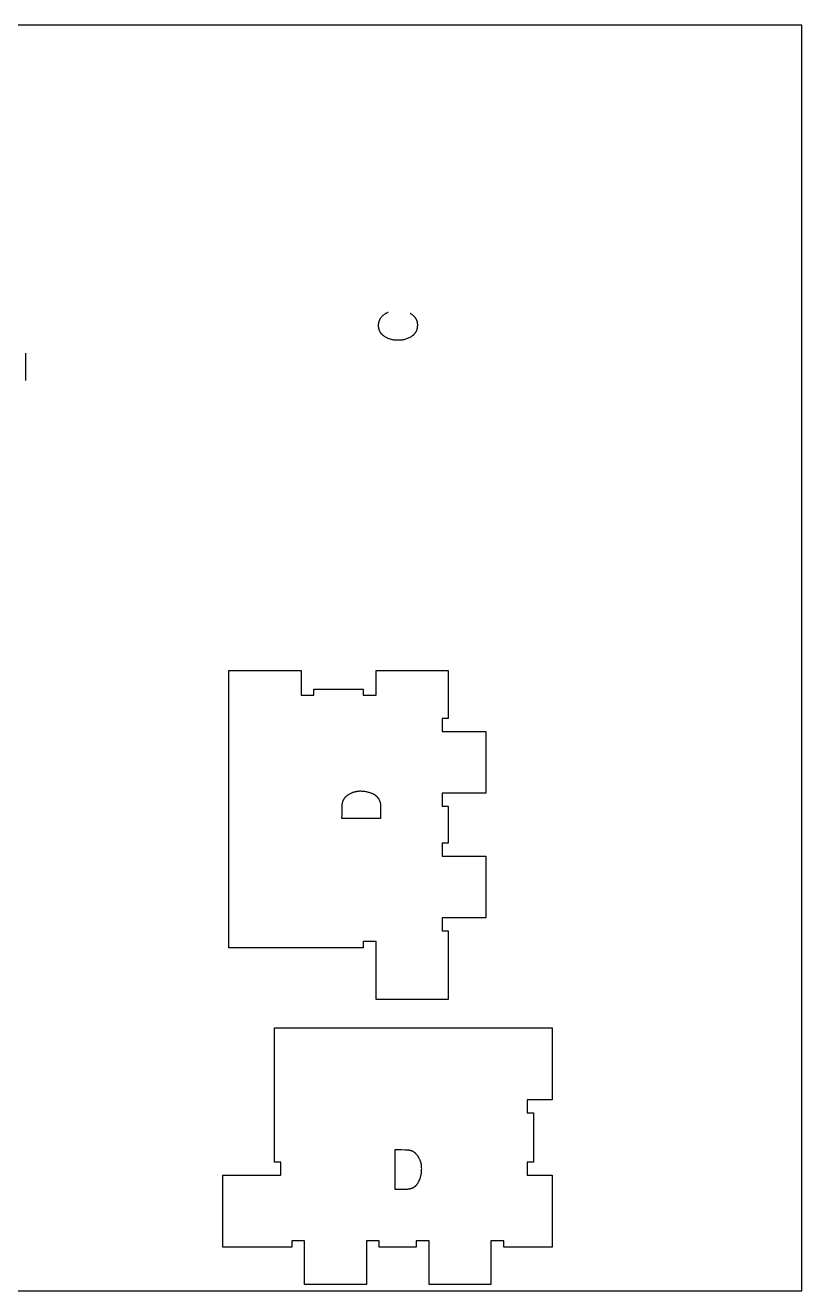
# Model space of a CAD drawing. Header units: millimetres. Extents: x -1220 to 1220, y -1930 to 4220.
# Drawn here: x 472 to 1220, y -610 to 610 of the extents above; entities that cross this region are included whole.
import ezdxf

# ---------------------------------------------------------------- set-up
doc = ezdxf.new("R2010")
doc.units = ezdxf.units.MM
for name, color, linetype in [('0_SHEET_SPRUCEPLY_2440X122', 1, 'CONTINUOUS'), ('1_ANYTOOL_1MMDEEP_LABELS_S', 2, 'CONTINUOUS'), ('4_ANYTOOL_CUTTHROUGH_OUTSI', 5, 'CONTINUOUS')]:
    doc.layers.add(name, color=color, linetype=linetype)

msp = doc.modelspace()

# ---------------------------------------------------------------- linework, layer by layer
at = {"layer": '0_SHEET_SPRUCEPLY_2440X122'}
msp.add_lwpolyline([(-1220, 610), (-1220, -610), (1220, -610), (1220, 610)], close=True, dxfattribs=at)
at = {"layer": '1_ANYTOOL_1MMDEEP_LABELS_S'}
for points in [[(821.4, 333.2), (820.9, 333), (820.4, 332.7), (819.9, 332.5), (819.4, 332.3), (819, 332), (818.5, 331.7), (818.1, 331.5), (817.6, 331.2), (817.2, 330.9), (816.8, 330.6), (816.4, 330.2), (816, 329.9), (815.7, 329.5), (815.3, 329.2), (814.9, 328.8), (814.6, 328.4), (814.3, 328), (814.1, 327.8), (814, 327.6), (813.8, 327.4), (813.7, 327.1), (813.5, 326.9), (813.4, 326.7), (813.3, 326.5), (813.2, 326.3), (813.1, 326), (813, 325.8), (812.8, 325.6), (812.8, 325.4), (812.7, 325.1), (812.6, 324.9), (812.5, 324.6), (812.4, 324.4), (812.3, 324.1), (812.3, 323.9), (812.2, 323.6), (812.2, 323.4), (812.1, 323.1), (812.1, 322.9), (812, 322.6), (812, 322.3), (812, 322.1), (811.9, 321.8), (811.9, 321.5), (811.9, 321.2), (811.9, 321), (811.9, 320.7), (811.9, 320.2), (811.9, 319.8), (811.9, 319.4), (812, 319), (812, 318.6), (812.1, 318.2), (812.2, 317.8), (812.3, 317.4), (812.4, 317), (812.5, 316.6), (812.6, 316.3), (812.7, 315.9), (812.9, 315.5), (813, 315.4), (813, 315.2), (813.1, 315), (813.2, 314.9), (813.3, 314.7), (813.4, 314.5), (813.5, 314.4), (813.6, 314.2), (813.7, 314), (813.8, 313.9), (813.9, 313.7), (814, 313.6), (814.2, 313.3), (814.5, 313), (814.7, 312.7), (815, 312.4), (815.3, 312.1), (815.5, 311.8), (815.8, 311.5), (816.1, 311.3), (816.5, 311), (816.8, 310.8), (817.1, 310.5), (817.5, 310.3), (817.9, 310.1), (818.6, 309.7), (819.4, 309.3), (820.1, 308.9), (820.9, 308.5), (821.7, 308.2), (822.5, 307.9), (823.3, 307.7), (824.1, 307.4), (824.9, 307.2), (825.7, 307.1), (826.6, 306.9), (827.4, 306.8), (828.3, 306.7), (829.1, 306.6), (830, 306.6), (830.9, 306.6), (831.8, 306.6), (832.7, 306.6), (833.5, 306.7), (834.4, 306.8), (835.2, 306.9), (836.1, 307.1), (836.9, 307.2), (837.7, 307.5), (838.5, 307.7), (839.3, 308), (840.1, 308.3), (840.9, 308.6), (841.7, 308.9), (842.5, 309.3), (843.2, 309.7), (844, 310.1), (844.3, 310.4), (844.7, 310.6), (845, 310.9), (845.4, 311.1), (845.7, 311.4), (846, 311.6), (846.3, 311.9), (846.6, 312.2), (846.8, 312.5), (847.1, 312.8), (847.3, 313.1), (847.6, 313.4), (847.7, 313.5), (847.8, 313.7), (847.9, 313.9), (848, 314), (848.1, 314.2), (848.2, 314.4), (848.3, 314.5), (848.4, 314.7), (848.6, 315), (848.8, 315.4), (848.9, 315.8), (849.1, 316.1), (849.2, 316.5), (849.3, 316.9), (849.4, 317.3), (849.5, 317.7), (849.6, 318.1), (849.7, 318.5), (849.7, 318.9), (849.8, 319.3), (849.8, 319.8), (849.9, 320.2), (849.9, 320.7), (849.9, 321.1), (849.9, 321.6), (849.9, 322.1), (849.8, 322.3), (849.8, 322.5), (849.8, 322.8), (849.8, 323), (849.7, 323.2), (849.7, 323.4), (849.6, 323.7), (849.6, 323.9), (849.6, 324.1), (849.5, 324.3), (849.4, 324.5), (849.4, 324.7), (849.3, 324.9), (849.2, 325.1), (849.2, 325.3), (849.1, 325.5), (849, 325.7), (848.9, 325.9), (848.8, 326.1), (848.7, 326.3), (848.6, 326.5), (848.5, 326.7), (848.4, 326.9), (848.3, 327), (848.2, 327.2), (848.1, 327.4), (848, 327.6), (847.8, 327.7), (847.6, 328.1), (847.3, 328.4), (847, 328.7), (846.7, 329), (846.4, 329.3), (846.1, 329.6), (845.8, 329.9), (845.5, 330.2), (845.1, 330.5), (844.8, 330.8), (844.4, 331), (844.1, 331.3), (843.7, 331.6), (843.3, 331.8), (842.9, 332.1), (842.5, 332.3)], [(472.2, 267.6), (472.2, 293.8)]]:
    msp.add_lwpolyline(points, dxfattribs=at)
for points in [[(776.5, -154.4), (814.5, -154.4), (814.4, -143.6), (814.4, -143), (814.4, -142.5), (814.3, -142), (814.3, -141.5), (814.2, -141), (814.1, -140.6), (814.1, -140.1), (814, -139.7), (813.9, -139.2), (813.7, -138.8), (813.6, -138.4), (813.5, -138), (813.3, -137.6), (813.2, -137.4), (813.1, -137.2), (813, -137), (813, -136.8), (812.9, -136.6), (812.8, -136.4), (812.7, -136.2), (812.6, -136.1), (812.5, -135.9), (812.3, -135.7), (812.2, -135.5), (812.1, -135.4), (812, -135.2), (811.9, -135), (811.7, -134.9), (811.6, -134.7), (811.5, -134.5), (811.4, -134.4), (811.2, -134.2), (811.1, -134.1), (810.9, -133.9), (810.8, -133.8), (810.6, -133.7), (810.5, -133.5), (810.3, -133.4), (810.2, -133.2), (810, -133.1), (809.9, -133), (809.7, -132.9), (809.5, -132.7), (809.3, -132.6), (809.2, -132.5), (808.8, -132.3), (808.4, -132), (808.1, -131.8), (807.3, -131.4), (806.5, -131), (805.7, -130.7), (804.9, -130.4), (804.1, -130.1), (803.2, -129.8), (802.4, -129.6), (801.6, -129.3), (800.7, -129.1), (799.9, -129), (799, -128.8), (798.2, -128.7), (797.3, -128.6), (796.4, -128.6), (795.5, -128.5), (794.6, -128.5), (793.9, -128.5), (793.1, -128.6), (792.4, -128.6), (791.7, -128.7), (790.9, -128.8), (790.6, -128.9), (790.2, -129), (789.9, -129), (789.5, -129.1), (789.2, -129.2), (788.8, -129.3), (788.5, -129.4), (788.1, -129.5), (787.8, -129.6), (787.4, -129.7), (787.1, -129.9), (786.7, -130), (786.4, -130.1), (786.1, -130.3), (785.4, -130.6), (784.8, -130.9), (784.1, -131.3), (783.5, -131.7), (783.1, -131.9), (782.7, -132.2), (782.3, -132.4), (782, -132.7), (781.6, -132.9), (781.3, -133.2), (781, -133.5), (780.7, -133.8), (780.4, -134), (780.1, -134.3), (779.8, -134.6), (779.6, -134.9), (779.3, -135.2), (779.1, -135.5), (778.9, -135.8), (778.7, -136.1), (778.5, -136.4), (778.3, -136.8), (778.1, -137.1), (777.9, -137.4), (777.8, -137.8), (777.7, -138.1), (777.5, -138.4), (777.4, -138.8), (777.3, -139.1), (777.2, -139.5), (777.1, -139.8), (777.1, -140.2), (777, -140.6), (777, -140.9), (776.9, -141.3), (776.7, -144.8), (776.6, -147.9), (776.6, -151.1)], [(827.9, -474.2), (827.9, -512.2), (838.7, -512.1), (839.2, -512.1), (839.7, -512), (840.2, -512), (840.7, -511.9), (841.2, -511.9), (841.7, -511.8), (842.2, -511.7), (842.6, -511.6), (843, -511.5), (843.5, -511.4), (843.9, -511.3), (844.3, -511.1), (844.7, -511), (844.9, -510.9), (845.1, -510.8), (845.3, -510.7), (845.5, -510.6), (845.7, -510.5), (845.9, -510.4), (846, -510.3), (846.2, -510.2), (846.4, -510.1), (846.6, -510), (846.7, -509.9), (846.9, -509.8), (847.1, -509.7), (847.2, -509.5), (847.4, -509.4), (847.6, -509.3), (847.7, -509.1), (847.9, -509), (848, -508.9), (848.2, -508.7), (848.3, -508.6), (848.5, -508.4), (848.6, -508.3), (848.7, -508.1), (848.9, -508), (849, -507.8), (849.2, -507.7), (849.3, -507.5), (849.4, -507.3), (849.5, -507.2), (849.7, -507), (849.8, -506.8), (850, -506.5), (850.2, -506.1), (850.4, -505.7), (850.8, -504.9), (851.2, -504.1), (851.6, -503.3), (851.9, -502.5), (852.2, -501.7), (852.5, -500.9), (852.7, -500.1), (852.9, -499.2), (853.1, -498.4), (853.3, -497.5), (853.4, -496.7), (853.5, -495.8), (853.6, -495), (853.7, -494.1), (853.7, -493.2), (853.8, -492.3), (853.7, -491.5), (853.7, -490.8), (853.6, -490.1), (853.6, -489.3), (853.4, -488.6), (853.4, -488.2), (853.3, -487.9), (853.2, -487.5), (853.2, -487.2), (853.1, -486.8), (853, -486.5), (852.9, -486.1), (852.8, -485.8), (852.6, -485.4), (852.5, -485.1), (852.4, -484.7), (852.3, -484.4), (852.1, -484.1), (852, -483.7), (851.7, -483.1), (851.3, -482.4), (851, -481.8), (850.6, -481.1), (850.4, -480.7), (850.1, -480.4), (849.9, -480), (849.6, -479.6), (849.3, -479.3), (849.1, -479), (848.8, -478.7), (848.5, -478.3), (848.2, -478.1), (847.9, -477.8), (847.7, -477.5), (847.4, -477.2), (847.1, -477), (846.8, -476.8), (846.5, -476.5), (846.1, -476.3), (845.8, -476.1), (845.5, -475.9), (845.2, -475.8), (844.8, -475.6), (844.5, -475.5), (844.2, -475.3), (843.8, -475.2), (843.5, -475.1), (843.1, -475), (842.8, -474.9), (842.4, -474.8), (842.1, -474.7), (841.7, -474.7), (841.3, -474.6), (840.9, -474.6), (837.5, -474.4), (834.4, -474.3), (831.2, -474.2)]]:
    msp.add_lwpolyline(points, close=True, dxfattribs=at)
at = {"layer": '4_ANYTOOL_CUTTHROUGH_OUTSI'}
for points in [[(797.4, -279.4), (667.9, -279.4), (667.9, -11.9), (737.4, -11.9), (737.4, -35.7), (737.4, -35.7, 0.414214), (737.6, -35.9), (749.6, -35.9, 0.414214), (749.9, -35.7), (749.9, -29.9), (797.4, -29.9), (797.4, -35.7), (797.4, -35.7, 0.414214), (797.6, -35.9), (809.6, -35.9, 0.414214), (809.9, -35.7), (809.9, -11.9), (879.4, -11.9), (879.4, -58.4), (873.6, -58.4), (873.6, -58.4, 0.414214), (873.4, -58.7), (873.4, -70.7, 0.414214), (873.6, -70.9), (915.4, -70.9), (915.4, -130.4), (873.6, -130.4), (873.6, -130.4, 0.414214), (873.4, -130.7), (873.4, -142.7, 0.414214), (873.6, -142.9), (879.4, -142.9), (879.4, -178.4), (873.6, -178.4), (873.6, -178.4, 0.414214), (873.4, -178.7), (873.4, -190.7, 0.414214), (873.6, -190.9), (915.4, -190.9), (915.4, -250.4), (873.6, -250.4), (873.6, -250.4, 0.414214), (873.4, -250.7), (873.4, -262.7, 0.414214), (873.6, -262.9), (879.4, -262.9), (879.4, -329.4), (809.9, -329.4), (809.9, -273.7), (809.9, -273.7, 0.414214), (809.6, -273.4), (797.6, -273.4, 0.414214), (797.4, -273.7)], [(711.9, -486), (711.9, -356.5), (979.4, -356.5), (979.4, -426), (955.6, -426), (955.6, -426, 0.414214), (955.4, -426.3), (955.4, -438.3, 0.414214), (955.6, -438.5), (961.4, -438.5), (961.4, -486), (955.6, -486), (955.6, -486, 0.414214), (955.4, -486.3), (955.4, -498.3, 0.414214), (955.6, -498.5), (979.4, -498.5), (979.4, -568), (932.9, -568), (932.9, -562.3), (932.9, -562.3, 0.414214), (932.6, -562), (920.6, -562, 0.414214), (920.4, -562.3), (920.4, -604), (860.9, -604), (860.9, -562.3), (860.9, -562.3, 0.414214), (860.6, -562), (848.6, -562, 0.414214), (848.4, -562.3), (848.4, -568), (812.9, -568), (812.9, -562.3), (812.9, -562.3, 0.414214), (812.6, -562), (800.6, -562, 0.414214), (800.4, -562.3), (800.4, -604), (740.9, -604), (740.9, -562.3), (740.9, -562.3, 0.414214), (740.6, -562), (728.6, -562, 0.414214), (728.4, -562.3), (728.4, -568), (661.9, -568), (661.9, -498.5), (717.6, -498.5), (717.6, -498.5, 0.414214), (717.9, -498.3), (717.9, -486.3, 0.414214), (717.6, -486)]]:
    msp.add_lwpolyline(points, format="xyb", close=True, dxfattribs=at)

doc.saveas('drawing.dxf')
